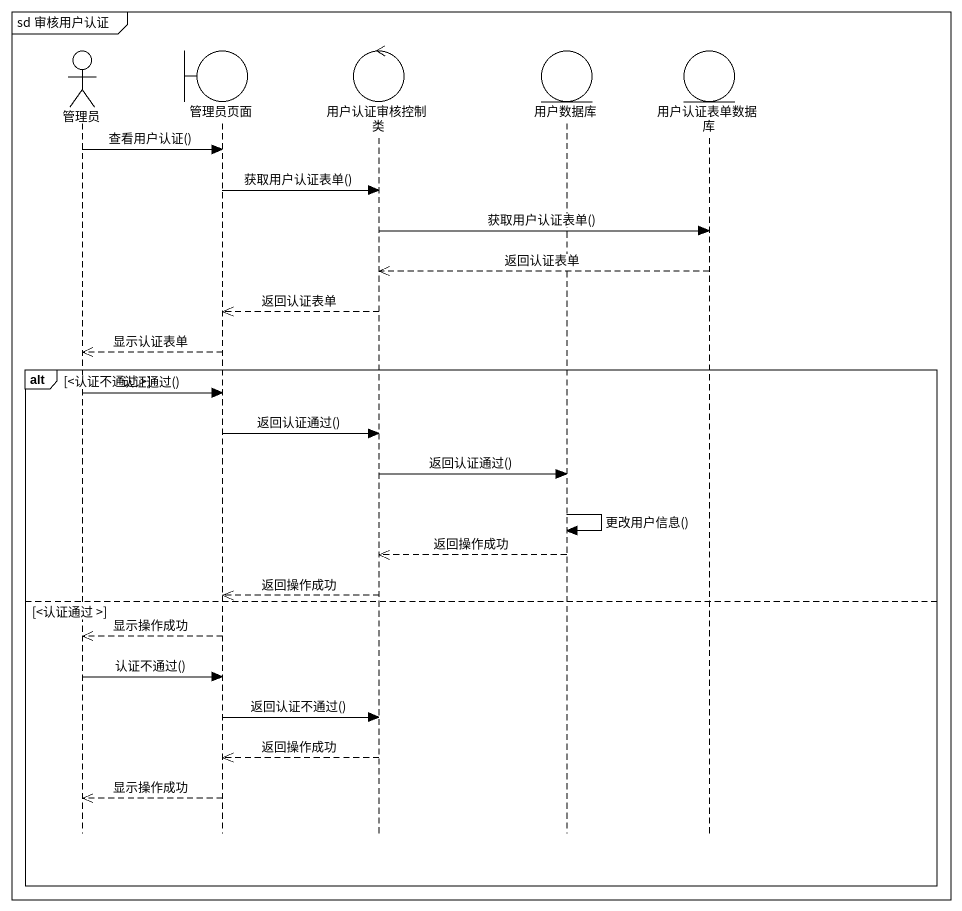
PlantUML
@startuml
mainframe sd 审核用户认证
hide footbox
actor 管理员
boundary 管理员页面
control 用户认证审核控制类
entity 用户数据库
entity 用户认证表单数据库

管理员 -> 管理员页面 : 查看用户认证()
管理员页面 -> 用户认证审核控制类 : 获取用户认证表单()
用户认证审核控制类 -> 用户认证表单数据库 : 获取用户认证表单()
用户认证表单数据库 -->> 用户认证审核控制类 : 返回认证表单
用户认证审核控制类 -->> 管理员页面 : 返回认证表单
管理员页面 -->> 管理员 : 显示认证表单
alt <认证不通过 >
  管理员 -> 管理员页面 : 认证通过()
  管理员页面 -> 用户认证审核控制类 : 返回认证通过()
  用户认证审核控制类 -> 用户数据库 : 返回认证通过()
  用户数据库 -> 用户数据库 : 更改用户信息()
  用户数据库 -->> 用户认证审核控制类 : 返回操作成功
  用户认证审核控制类 -->> 管理员页面 : 返回操作成功
else <认证通过 >
  管理员页面 -->> 管理员 : 显示操作成功
  管理员 -> 管理员页面 : 认证不通过()
  管理员页面 -> 用户认证审核控制类 : 返回认证不通过()
  用户认证审核控制类 -->> 管理员页面 : 返回操作成功
  管理员页面 -->> 管理员 : 显示操作成功
end
@enduml
